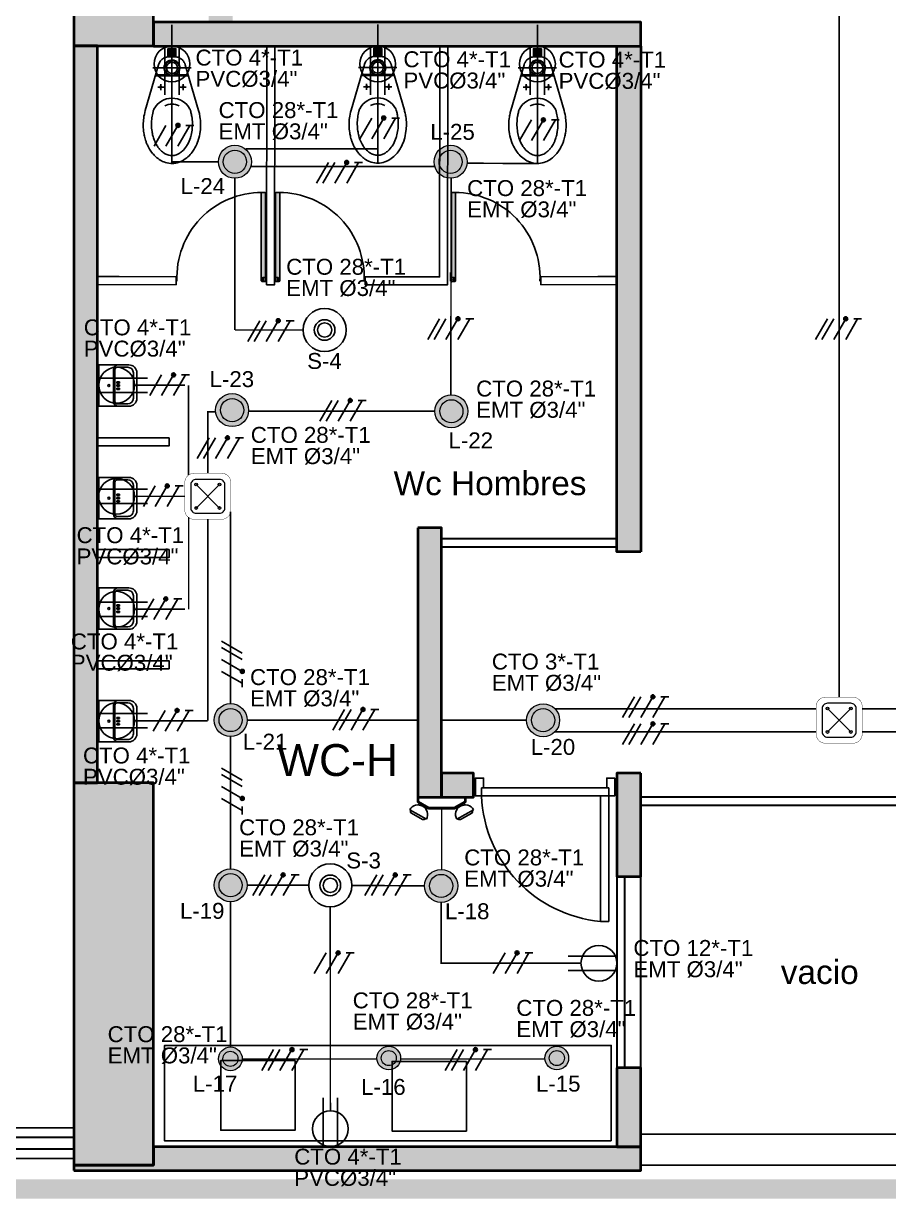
# Model space of a CAD drawing. Header units: metres. Extents: x -692 to 1029, y -233 to 3386.
# Drawn here: x 667.14 to 672.57, y 2474.88 to 2482.26 of the extents above; entities that cross this region are included whole.
import ezdxf
from ezdxf.enums import TextEntityAlignment as Align
from ezdxf.lldxf.tags import DXFTag

# ---------------------------------------------------------------- set-up
doc = ezdxf.new("R2010")
doc.units = ezdxf.units.M
doc.linetypes.add('HIDDEN', pattern=[9.525, 6.35, -3.175])
doc.linetypes.add('LÍNEAS_OCULTASX2', pattern=[0.75, 0.5, -0.25])
doc.layers.get('Defpoints').update_dxf_attribs({"color": 8})
for name, color, linetype in [('-ALAMBRADO', 7, 'Continuous'), ('-CN-GYD-ILUMINACION-EM', 1, 'Continuous'), ('-CN-GYD-TEXTOS', 7, 'Continuous'), ('1amobla', 253, 'Continuous'), ('A-DIM', 1, 'Continuous'), ('AMOBLAMIENTO', 252, 'Continuous'), ('BYPASS', 7, 'Continuous'), ('CAJA DE PASO', 86, 'Continuous'), ('F-2', 253, 'Continuous'), ('GG_PISO 5', 8, 'Continuous'), ('LUMINARIA DE EMERGENCIA', 1, 'Continuous'), ('LUMINARIA LED CIRCULAR', 7, 'Continuous'), ('MUEBLE', 253, 'Continuous'), ('PLO_CORONA', 251, 'Continuous'), ('SENSOR MOVIMIENTO', 3, 'Continuous'), ('T', 1, 'Continuous')]:
    doc.layers.add(name, color=color, linetype=linetype)
for name, color, linetype, lineweight in [('-CN-GYD-TUBERIA PVC', 96, 'PVC_LINE', 25), ('-CN-GYD-TUBERÍA ILUMINACION', 5, 'Continuous', 18), ('-CN-GYD-TUBERÍA TOMACORRIENTE PVC', 86, 'Continuous', 18), ('_TEXTO', 7, 'Continuous', 9), ('Estructura', 250, 'Continuous', 40), ('TEXTOS', 250, 'Continuous', 20), ('Textos 1', 7, 'Continuous', 25), ('Vidrio', 253, 'Continuous', 30)]:
    doc.layers.add(name, color=color, linetype=linetype, lineweight=lineweight)
doc.layers.add('DIM-25', color=253, linetype='Continuous', plot=False)
doc.layers.add('HACHTCOLUMNA', color=7, linetype='Continuous', true_color=0x5c5c5c)
doc.layers.add('JCA_HATCH 254', color=7, linetype='Continuous', true_color=0xc4c4c4)
doc.layers.add('Muro', color=7, linetype='Continuous', lineweight=40, true_color=0x2e2e2e)
doc.styles.add('GYD', font='arial.ttf', dxfattribs={"height": 2.5})
doc.styles.add('ROMAN', font='ROMANS', dxfattribs={"width": 1.2})
doc.styles.get("Standard").update_dxf_attribs({"font": 'arial.ttf'})
tags = doc.linetypes.add('EMT_LINE', pattern='A,0.5,-0.2,["EMT",Standard,S=0.1,R=0,X=-0.1,Y=-0.05],-0.25', length=0.95).pattern_tags.tags
tags[6] = DXFTag(74, 10)
tags = doc.linetypes.add('PVC_LINE', pattern='A,0.5,-0.2,["PVC",Standard,S=0.1,R=0,X=-0.1,Y=-0.05],-0.25', length=0.95).pattern_tags.tags
tags[6] = DXFTag(74, 10)

# ---------------------------------------------------------------- blocks, each defined once
blk = doc.blocks.new('t')
at = {"layer": 'T'}
for p, q in [((0.0063, 0.03), (0.2042, 0.03)), ((0.0063, -0.03), (0.2042, -0.03))]:
    blk.add_line(p, q, dxfattribs=at)
blk.add_circle((0.075, 0), 0.075, dxfattribs=at)
blk = doc.blocks.new('Caja de paso')
at = {"layer": '-CN-GYD-TUBERÍA TOMACORRIENTE PVC', "const_width": 0.00173}
blk.add_lwpolyline([(-0.1111, 0.0667), (-0.1111, -0.0667, 0.414214), (-0.0667, -0.1111), (0.0667, -0.1111, 0.414214), (0.1111, -0.0667), (0.1111, 0.0667, 0.414214), (0.0667, 0.1111), (-0.0667, 0.1111, 0.414214)], format="xyb", close=True, dxfattribs=at)
at = {"layer": '-CN-GYD-TUBERÍA TOMACORRIENTE PVC'}
blk.add_lwpolyline([(-0.0566, -0.0819), (0.0566, -0.0819, 0.414214), (0.0819, -0.0566), (0.0819, 0.0566, 0.414214), (0.0566, 0.0819), (-0.0566, 0.0819, 0.414214), (-0.0819, 0.0566), (-0.0819, -0.0566, 0.414214)], format="xyb", close=True, dxfattribs=at)
at = {"layer": '-CN-GYD-TUBERÍA TOMACORRIENTE PVC', "linetype": 'LÍNEAS_OCULTASX2'}
for points in [[(-0.0566, 0.0566), (0.0566, -0.0566)], [(0.0566, 0.0566), (-0.0566, -0.0566)]]:
    blk.add_lwpolyline(points, dxfattribs=at)
at = {"layer": '-CN-GYD-TUBERÍA TOMACORRIENTE PVC'}
for centre in [(-0.0566, 0.0566), (0.0566, 0.0566), (-0.0566, -0.0566), (0.0566, -0.0566)]:
    blk.add_circle(centre, 0.00665, dxfattribs=at)
blk = doc.blocks.new('2x')
at = {"layer": '-ALAMBRADO'}
h = blk.add_hatch(color=256, dxfattribs=at)
edge = h.paths.add_edge_path()
edge.add_arc((0.075, 0.13), 0.025, 0, 360)
for p, q in [((-0.075, 0.13), (-0.225, -0.13)), ((0.075, 0.13), (-0.075, -0.13)), ((0.225, 0.13), (0.075, -0.13))]:
    blk.add_line(p, q, dxfattribs=at)
blk.add_lwpolyline([(0.275, 0.13), (0.175, 0.13)], dxfattribs=at)
blk.add_circle((0.075, 0.13), 0.025, dxfattribs=at)
blk = doc.blocks.new('*U28')
at = {"layer": '-ALAMBRADO'}
blk.add_blockref('2x', (0, 0), dxfattribs=at)
blk = doc.blocks.new('OJO DE BUEY 12W')
at = {"layer": 'JCA_HATCH 254', "transparency": 33554687}
h = blk.add_hatch(color=256, dxfattribs=at)
h.dxf.hatch_style = 1
h.paths.add_polyline_path([(-103.7, 0, 1), (103.7, 0, 1)])
h.paths.add_polyline_path([(72.7, 0, -1), (-72.7, 0, -1)], flags=16)
at = {"layer": 'LUMINARIA LED CIRCULAR', "linetype": 'EMT_LINE', "lineweight": 5, "ltscale": 10}
h = blk.add_hatch(color=256, dxfattribs=at)
h.dxf.hatch_style = 1
h.set_gradient(color1=(147, 149, 152), color2=(248, 246, 176), name='SPHERICAL')
edge = h.paths.add_edge_path()
edge.add_arc((0, 0), 72.7, 0, 360)
at = {"layer": 'LUMINARIA LED CIRCULAR', "linetype": 'Continuous', "lineweight": 5, "ltscale": 10}
for radius in [103.7, 72.7]:
    blk.add_circle((0, 0), radius, dxfattribs=at)
blk = doc.blocks.new('Sensor 360º_')
at = {"layer": 'SENSOR MOVIMIENTO'}
for radius in [0.1126, 0.054, 0.0375]:
    blk.add_circle((0, 0), radius, dxfattribs=at)
blk = doc.blocks.new('3x')
at = {"layer": '-ALAMBRADO'}
h = blk.add_hatch(color=256, dxfattribs=at)
edge = h.paths.add_edge_path()
edge.add_arc((0.078, 0.13), 0.025, 0, 360)
for p, q in [((-0.152, 0.13), (-0.302, -0.13)), ((-0.072, 0.13), (-0.222, -0.13)), ((0.078, 0.13), (-0.072, -0.13)), ((0.228, 0.13), (0.078, -0.13))]:
    blk.add_line(p, q, dxfattribs=at)
blk.add_lwpolyline([(0.278, 0.13), (0.178, 0.13)], dxfattribs=at)
blk.add_circle((0.078, 0.13), 0.025, dxfattribs=at)
blk = doc.blocks.new('*U29')
at = {"layer": '-ALAMBRADO'}
blk.add_blockref('3x', (0, 0), dxfattribs=at)
blk = doc.blocks.new('*U35')
at = {"layer": '-CN-GYD-ILUMINACION-EM', "ltscale": 0.3}
for p, q in [((-145, 270), (-200, 170)), ((-114, 285), (-197, 136)), ((-119, 277), (-119, 277)), ((-193, 144), (-193, 144)), ((-145, -270), (-200, -170)), ((-114, -285), (-197, -136)), ((-193, -144), (-193, -144)), ((-119, -277), (-119, -277))]:
    blk.add_line(p, q, dxfattribs=at)
at = {"layer": '-CN-GYD-ILUMINACION-EM'}
for p, q in [((0, 217), (-46, 217)), ((0, -217), (0, 217)), ((-104, 116), (-104, -116)), ((-94, 114), (-94, -114)), ((0, 207), (-40, 207)), ((-40, -207), (0, -207)), ((-46, -217), (0, -217))]:
    blk.add_line(p, q, dxfattribs=at)
for points in [[(-46, 217), (-104, 116)], [(-96, 130), (-110, 138)], [(-40, 207), (-94, 114)], [(-56, 199), (-70, 208)], [(-96, -130), (-110, -138)], [(-46, -217), (-104, -116)], [(-40, -207), (-94, -114)], [(-56, -199), (-70, -208)]]:
    blk.add_lwpolyline(points, dxfattribs=at)
at = {"layer": '-CN-GYD-ILUMINACION-EM', "ltscale": 0.3}
for centre, radius, start, end in [((-156, 211), 85.5, 240.9715, 60.9715), ((-128, 260), 19.1, 60.9715, 150.9715), ((-183, 161), 19.1, 150.9715, 240.9715), ((-183, -161), 19.1, 119.0285, 209.0285), ((-156, -211), 85.5, 299.0285, 119.0285), ((-128, -260), 19.1, 209.0285, 299.0285)]:
    blk.add_arc(centre, radius, start, end, dxfattribs=at)
at = {"layer": '-CN-GYD-TEXTOS', "style": 'GYD'}
blk.add_attdef('5', (-68, -406), '', height=125, rotation=90, dxfattribs=at)
blk = doc.blocks.new('A$Cd32da91f')
at = {"layer": '-CN-GYD-TUBERÍA ILUMINACION', "linetype": 'EMT_LINE', "lineweight": 5, "ltscale": 10}
h = blk.add_hatch(color=256, dxfattribs=at)
h.dxf.hatch_style = 1
h.set_gradient(color1=(248, 215, 49), color2=(248, 215, 49), name='INVSPHERICAL')
h.paths.add_polyline_path([(0.0875, -0.0302), (0.0971, -0.032), (0.1061, -0.0355), (0.1144, -0.0406), (0.1216, -0.0472), (0.1274, -0.0549), (0.1318, -0.0636), (0.1344, -0.073), (0.1353, -0.0827), (0.1344, -0.0923), (0.1318, -0.1017), (0.1274, -0.1104), (0.1216, -0.1181), (0.1144, -0.1247), (0.1061, -0.1298), (0.0971, -0.1333), (0.0875, -0.1351), (0.0778, -0.1351), (0.0682, -0.1333), (0.0592, -0.1298), (0.0509, -0.1247), (0.0437, -0.1181), (0.0379, -0.1104), (0.0336, -0.1017), (0.0309, -0.0923), (0.03, -0.0827), (0.0309, -0.073), (0.0336, -0.0636), (0.0379, -0.0549), (0.0437, -0.0472), (0.0509, -0.0406), (0.0592, -0.0355), (0.0682, -0.032), (0.0778, -0.0302)])
at = {"transparency": 33554687}
h = blk.add_hatch(color=256, dxfattribs=at)
h.dxf.hatch_style = 1
edge = h.paths.add_edge_path()
edge.add_ellipse((0.0827, -0.0827), major_axis=(0.0514, 0.0514), ratio=1, start_angle=0, end_angle=360)
edge.add_ellipse((0.0827, -0.0827), major_axis=(0.0584, 0.0584), ratio=1, start_angle=0, end_angle=360)
edge.add_ellipse((0.0827, -0.0827), major_axis=(0.0514, 0.0514), ratio=1, start_angle=0, end_angle=360)
edge.add_ellipse((0.0827, -0.0827), major_axis=(0.0584, 0.0584), ratio=1, start_angle=0, end_angle=360)
edge.add_ellipse((0.0827, -0.0827), major_axis=(0.0514, 0.0514), ratio=1, start_angle=0, end_angle=360)
edge.add_ellipse((0.0827, -0.0827), major_axis=(0.0584, 0.0584), ratio=1, start_angle=0, end_angle=360)
h = blk.add_hatch(dxfattribs=at)
h.set_pattern_fill('ANGLE', color=256)
h.set_pattern_definition([(0, (0, 0), (0, 6.985), [5.08, -1.905]), (90, (0, 0), (-6.985, 4e-16), [5.08, -1.905])])
edge = h.paths.add_edge_path()
edge.add_ellipse((0.0827, -0.0827), major_axis=(0.0584, 0.0584), ratio=1, start_angle=0, end_angle=360)
edge = h.paths.add_edge_path(flags=16)
edge.add_ellipse((0.0827, -0.0827), major_axis=(0.0372, 0.0372), ratio=1, start_angle=0, end_angle=360)
h = blk.add_hatch(color=256, dxfattribs=at)
h.dxf.hatch_style = 1
edge = h.paths.add_edge_path()
edge.add_ellipse((0.0827, -0.0827), major_axis=(0.0584, 0.0584), ratio=1, start_angle=0, end_angle=360)
edge = h.paths.add_edge_path(flags=16)
edge.add_ellipse((0.0827, -0.0827), major_axis=(0.0372, 0.0372), ratio=1, start_angle=0, end_angle=360)
at = {"layer": '-CN-GYD-TUBERÍA ILUMINACION', "linetype": 'Continuous', "ltscale": 10}
for major_axis in [(0.0584, 0.0584), (0.0372, 0.0372)]:
    blk.add_ellipse((0.0827, -0.0827), major_axis=major_axis, ratio=1, start_param=5.497787, end_param=11.780972, dxfattribs=at)
blk = doc.blocks.new('Est etapa 3 torre')
at = {"layer": 'HACHTCOLUMNA'}
h = blk.add_hatch(color=256, dxfattribs=at)
h.paths.add_polyline_path([(1123.5504, -5959.124), (1123.0504, -5959.124), (1123.0504, -5957.624), (1123.5504, -5957.624)])
h.paths.add_polyline_path([(1116.0504, -5959.124), (1115.5504, -5959.124), (1115.5504, -5957.624), (1116.0504, -5957.624)])
h.paths.add_polyline_path([(1139.548, -5959.124), (1139.048, -5959.124), (1139.048, -5957.624), (1139.548, -5957.624)])
h.paths.add_polyline_path([(1132.0504, -5959.124), (1131.5504, -5959.124), (1131.5504, -5957.624), (1132.0504, -5957.624)])
h.paths.add_polyline_path([(1140.048, -5967.6488), (1140.048, -5968.1488), (1138.548, -5968.1488), (1138.548, -5967.6488)])
h.paths.add_polyline_path([(1124.0504, -5967.6488), (1124.0504, -5968.1488), (1122.5504, -5968.1488), (1122.5504, -5967.6488)])
h.paths.add_polyline_path([(1131.0504, -5967.6488), (1131.0504, -5968.1488), (1132.5504, -5968.1488), (1132.5504, -5967.6488)])
h.paths.add_polyline_path([(1115.0504, -5967.6488), (1115.0504, -5968.1488), (1116.5504, -5968.1488), (1116.5504, -5967.6488)])
h.paths.add_polyline_path([(1140.048, -5975.6488), (1140.048, -5976.1488), (1138.548, -5976.1488), (1138.548, -5975.6488)])
h.paths.add_polyline_path([(1124.0504, -5975.6488), (1124.0504, -5976.1488), (1122.5504, -5976.1488), (1122.5504, -5975.6488)])
h.paths.add_polyline_path([(1131.0504, -5975.6488), (1131.0504, -5976.1488), (1132.5504, -5976.1488), (1132.5504, -5975.6488)])
h.paths.add_polyline_path([(1115.0504, -5975.6488), (1115.0504, -5976.1488), (1116.5504, -5976.1488), (1116.5504, -5975.6488)])
h.paths.add_polyline_path([(1140.048, -5985.7488), (1140.048, -5986.2488), (1138.548, -5986.2488), (1138.548, -5985.7488)])
h.paths.add_polyline_path([(1124.0504, -5985.7488), (1124.0504, -5986.2488), (1122.5504, -5986.2488), (1122.5504, -5985.7488)])
h.paths.add_polyline_path([(1131.0504, -5985.7488), (1131.0504, -5986.2488), (1132.5504, -5986.2488), (1132.5504, -5985.7488)])
h.paths.add_polyline_path([(1115.0504, -5985.7488), (1115.0504, -5986.2488), (1116.5504, -5986.2488), (1116.5504, -5985.7488)])
h.paths.add_polyline_path([(1140.048, -5993.7488), (1140.048, -5994.2488), (1138.548, -5994.2488), (1138.548, -5993.7488)])
h.paths.add_polyline_path([(1124.0504, -5993.7488), (1124.0504, -5994.2488), (1122.5504, -5994.2488), (1122.5504, -5993.7488)])
h.paths.add_polyline_path([(1131.0504, -5993.7488), (1131.0504, -5994.2488), (1132.5504, -5994.2488), (1132.5504, -5993.7488)])
h.paths.add_polyline_path([(1115.0504, -5993.7488), (1115.0504, -5994.2488), (1116.5504, -5994.2488), (1116.5504, -5993.7488)])
h.paths.add_polyline_path([(1132.0504, -6003.4264), (1131.5504, -6003.4264), (1131.5504, -6004.9218), (1132.0504, -6004.9218)])
h.paths.add_polyline_path([(1138.1528, -6003.4238), (1139.6528, -6003.4238), (1139.6528, -6003.9238), (1138.1528, -6003.9238)])
h.paths.add_polyline_path([(1116.0504, -6004.9241), (1116.0504, -6003.4241), (1115.5504, -6003.4241), (1115.5504, -6004.9241)])
h.paths.add_polyline_path([(1123.5504, -6004.9241), (1123.5504, -6003.4241), (1123.0504, -6003.4241), (1123.0504, -6004.9241)])
h.paths.add_polyline_path([(1139.048, -6011.9488), (1139.048, -6009.5488), (1139.548, -6009.5488), (1139.548, -6011.9488)])
h.paths.add_polyline_path([(1131.5504, -6009.5488), (1131.5504, -6011.9488), (1132.0504, -6011.9488), (1132.0504, -6009.5488)])
h.paths.add_polyline_path([(1123.0504, -6009.5488), (1123.0504, -6011.9488), (1123.5504, -6011.9488), (1123.5504, -6009.5488)])
h.paths.add_polyline_path([(1116.0504, -6009.5488), (1116.0504, -6011.9488), (1115.5504, -6011.9488), (1115.5504, -6009.5488)])
at = {"layer": 'Estructura'}
for points in [[(1123.5504, -6004.9241), (1123.5504, -6003.4241), (1123.0504, -6003.4241), (1123.0504, -6004.9241)], [(1123.0504, -6009.5488), (1123.0504, -6011.9488), (1123.5504, -6011.9488), (1123.5504, -6009.5488)]]:
    blk.add_lwpolyline(points, close=True, dxfattribs=at)
blk = doc.blocks.new('P8P1P161')
for p, q in [((-0.13, 0), (0.13, 0)), ((-0.13, 0), (-0.13, -0.1233)), ((0.13, 0), (0.13, -0.1233)), ((-0.13, -0.1233), (-0.13, -0.19)), ((-0.1149, -0.1163), (-0.1149, -0.1829)), ((-0.1, -0.0933), (0.1, -0.0933)), ((-0.1, -0.1014), (0.1, -0.1014)), ((-0.024, -0.1304), (-0.024, -0.1136)), ((-0.024, -0.1136), (-0.016, -0.1136)), ((-0.016, -0.1304), (-0.024, -0.1304)), ((-0.016, -0.1136), (-0.016, -0.1304)), ((-0.004, -0.1136), (0.004, -0.1136)), ((-0.004, -0.1304), (-0.004, -0.1136)), ((0.004, -0.1304), (-0.004, -0.1304)), ((0.004, -0.1136), (0.004, -0.1304)), ((0.016, -0.1304), (0.016, -0.1136)), ((0.016, -0.1136), (0.024, -0.1136)), ((0.024, -0.1304), (0.016, -0.1304)), ((0.024, -0.1136), (0.024, -0.1304)), ((0.1149, -0.1163), (0.1149, -0.1829)), ((0.13, -0.1233), (0.13, -0.19)), ((-0.08, -0.2178), (0.08, -0.2178)), ((-0.08, -0.24), (0.08, -0.24))]:
    blk.add_line(p, q)
blk.add_circle((0, -0.0641), 0.00632)
for centre, radius, start, end in [((-0.1, -0.1233), 0.03, 90, 180), ((-0.1, -0.1163), 0.0149, 90, 180), ((0.1, -0.1233), 0.03, 0, 90), ((0.1, -0.1163), 0.0149, 0, 90), ((-0.08, -0.19), 0.05, 180, 270), ((-0.08, -0.1829), 0.0349, 180, 270), ((0.08, -0.1829), 0.0349, 270, 0), ((0.08, -0.19), 0.05, 270, 0)]:
    blk.add_arc(centre, radius, start, end)
at = {"style": 'ROMAN', "width": 1.2}
for tag, flags, p in [('CODIN', 3, (0.0177, -0.6472)), ('CODIN0', 1, (-0.032, -0.9754))]:
    blk.add_attdef(tag, text='', height=0.21, dxfattribs=dict(at, flags=flags)).set_placement(p, align=Align.MIDDLE)
blk = doc.blocks.new('PUERTA BAÑOS')
at = {"layer": 'AMOBLAMIENTO'}
h = blk.add_hatch(color=255, dxfattribs=at)
edge = h.paths.add_edge_path()
edge.add_line((-0.0075, 0.0025), (-0.0075, -0.6278))
edge.add_arc((-0.0125, -0.6278), 0.005, -90, 0, ccw=False)
edge.add_line((-0.0125, -0.6328), (-0.0325, -0.6328))
edge.add_arc((-0.0325, -0.6278), 0.005, 180, 270, ccw=False)
edge.add_line((-0.0375, -0.6278), (-0.0375, -0.0025))
edge.add_arc((-0.0325, -0.0025), 0.005, 90, 180, ccw=False)
edge.add_line((-0.0325, 0.0025), (-0.0075, 0.0025))
for p, q in [((0, 0), (-0.005, 0)), ((0, -0.06), (0, 0)), ((-0.03, -0.005), (-0.03, -0.02)), ((-0.005, 0), (-0.025, 0)), ((-0.025, -0.025), (-0.005, -0.025)), ((-0.005, -0.025), (-0.005, 0)), ((-0.005, 0), (-0.005, -0.06)), ((-0.005, -0.06), (0, -0.06))]:
    blk.add_line(p, q, dxfattribs=at)
blk.add_lwpolyline([(-0.0075, 0.0025), (-0.0075, -0.6278, -0.414214), (-0.0125, -0.6328), (-0.0325, -0.6328, -0.414214), (-0.0375, -0.6278), (-0.0375, -0.0025, -0.414214), (-0.0325, 0.0025)], format="xyb", close=True, dxfattribs=at)
blk.add_circle((-0.0225, -0.0125), 0.0025, dxfattribs=at)
at = {"layer": 'AMOBLAMIENTO', "ltscale": 0.1}
blk.add_arc((-0.034, -0.0259), 0.6069, 177.54831, 270.14368, dxfattribs=at)
at = {"layer": 'AMOBLAMIENTO'}
for centre, start, end in [((-0.025, -0.005), 90, 180), ((-0.025, -0.02), 180, 270)]:
    blk.add_arc(centre, 0.005, start, end, dxfattribs=at)
blk = doc.blocks.new('INODORO')
at = {"layer": 'AMOBLAMIENTO'}
blk.add_hatch(color=255, dxfattribs=at).paths.add_polyline_path([(0.025, 0.05), (-0.025, 0.05), (-0.025, 0), (0.025, 0)])
at = {"layer": 'AMOBLAMIENTO', "extrusion": (-1.55665e-06, -4.47371e-06, 1)}
for p, q in [((-0.0513, 0.24, 13.5017), (-0.0887, 0.24, 13.5017)), ((-0.07, 0.2213, 13.5017), (-0.07, 0.2587, 13.5017)), ((0.0513, 0.24, 13.5017), (0.0887, 0.24, 13.5017)), ((0.07, 0.2213, 13.5017), (0.07, 0.2587, 13.5017)), ((0.103, 0.17, 13.5017), (-0.103, 0.17, 13.5017)), ((-0.0237, 0.164, 13.5017), (-0.1013, 0.164, 13.5017)), ((0.1013, 0.164, 13.5017), (0.0237, 0.164, 13.5017))]:
    blk.add_line(p, q, dxfattribs=at)
at = {"layer": 'AMOBLAMIENTO', "extrusion": (-1.55665e-06, -4.47371e-06, 1), "flags": 128}
for points, elevation in [([(0.1671, 0.3875), (0.0841, 0.1015, -0.016701), (0.0827, 0.097, -0.022806), (0.0804, 0.0911, -0.021821), (0.0776, 0.0856, -0.034751), (0.0723, 0.0775, -0.036571), (0.0655, 0.0699, -0.043988), (0.056, 0.0621, -0.052185), (0.0431, 0.0552, -0.082496), (0.0207, 0.0501, -0.014668), (0.0166, 0.05), (-0.0166, 0.05, -0.083909), (-0.0396, 0.0539, -0.098699), (-0.0632, 0.0678, -0.082496), (-0.0776, 0.0856, -0.052185), (-0.0834, 0.099, -0.009147), (-0.0841, 0.1015), (-0.1671, 0.3875, -0.038438), (-0.1773, 0.4362, -0.03221), (-0.18, 0.4779, -0.004356), (-0.18, 0.4836, -0.034754), (-0.176, 0.5285, -0.021818), (-0.1704, 0.5562, -0.013779), (-0.1656, 0.5734, -0.009024), (-0.1628, 0.582, -0.022804), (-0.1543, 0.6032, -0.021821), (-0.1445, 0.6227, -0.031515), (-0.1273, 0.6491, -0.003233), (-0.1258, 0.6511, -0.036571), (-0.1069, 0.6723, -0.043988), (-0.0805, 0.6939, -0.02205), (-0.0659, 0.7029, -0.030103), (-0.0513, 0.7099, -0.082496), (-0.0079, 0.7198, -0.014666), (0, 0.72, -0.083908), (0.0445, 0.7125, -0.043384), (0.0659, 0.7029, -0.055079), (0.1007, 0.6781, -0.050815), (0.1273, 0.6491, -0.03155), (0.1445, 0.6226, -0.052186), (0.1652, 0.5748, -0.001468), (0.1656, 0.5734, -0.042516), (0.1773, 0.5196, -0.03221), (0.18, 0.4779, -0.004357), (0.18, 0.4723, -0.034752), (0.176, 0.4274, -0.02182), (0.1704, 0.3996, -0.009707), (0.1671, 0.3875)], 13.5018), ([(0, 0.6701, 0.014666), (-0.005, 0.6699, 0.082496), (-0.0324, 0.6637, 0.044795), (-0.046, 0.6567, 0.007375), (-0.0496, 0.6542, 0.043988), (-0.0699, 0.6377, 0.036571), (-0.0844, 0.6214, 0.018877), (-0.0909, 0.6122, 0.015864), (-0.0979, 0.6006, 0.021821), (-0.1063, 0.584, 0.022804), (-0.1136, 0.5659, 0.01791), (-0.1181, 0.5512, 0.004894), (-0.1196, 0.5455, 0.021818), (-0.1248, 0.5196, 0.034754), (-0.1285, 0.4778, 0.004356), (-0.1285, 0.4725, 0.03221), (-0.126, 0.4336, 0.03362), (-0.1181, 0.3937, 0.010353), (-0.1156, 0.3852, 0.008488), (-0.1133, 0.3783)], 13.5017), ([(0.1134, 0.3783, 0.000935), (0.1136, 0.3791, 0.017908), (0.1181, 0.3937, 0.004894), (0.1196, 0.3995, 0.02182), (0.1249, 0.4253, 0.034752), (0.1285, 0.4672, 0.004357), (0.1286, 0.4725, 0.03221), (0.1261, 0.5114, 0.033619), (0.1181, 0.5512, 0.010353), (0.1157, 0.5597, 0.052186), (0.098, 0.6006, 0.015899), (0.0909, 0.6122, 0.066511), (0.0652, 0.6422, 0.040373), (0.046, 0.6567, 0.058094), (0.0282, 0.6653, 0.083908), (0, 0.6701)], 13.5017)]:
    blk.add_lwpolyline(points, format="xyb", dxfattribs=dict(at, elevation=elevation))
at = {"layer": 'AMOBLAMIENTO', "linetype": 'HIDDEN', "ltscale": 0.25, "extrusion": (-1.55665e-06, -4.47371e-06, 1), "elevation": 13.5017}
for points in [[(0, -0.1499), (0, 0.7201)], [(-0.12, 0.1201), (0.12, 0.1201)]]:
    blk.add_lwpolyline(points, dxfattribs=at)
at = {"layer": 'AMOBLAMIENTO', "extrusion": (-1.55665e-06, -4.47371e-06, 1), "elevation": 13.5017}
blk.add_lwpolyline([(0.025, 0.0501), (-0.025, 0.0501), (-0.025, 0.0001), (0.025, 0.0001)], close=True, dxfattribs=at)
at = {"layer": 'AMOBLAMIENTO', "extrusion": (-1.55665e-06, -4.47371e-06, 1)}
for major_axis, start_param, end_param in [((0.1211, -0.0421), 3.962815, 6.131668), ((0.0863, -0.03), 4.528683, 5.5658)]:
    blk.add_ellipse((0, 0.4382, 13.5017), major_axis=major_axis, ratio=1, start_param=start_param, end_param=end_param, dxfattribs=at)
for centre, major_axis in [((-0.07, 0.24, 13.5017), (0.00567, -0.00197)), ((0.07, 0.24, 13.5017), (0.00567, -0.00197)), ((0, 0.12, 13.5017), (0.0472, -0.0164)), ((0, 0.12, 13.5017), (0.0425, -0.0148)), ((0, 0.12, 13.5017), (0.0331, -0.0115))]:
    blk.add_ellipse(centre, major_axis=major_axis, ratio=1, dxfattribs=at)
blk = doc.blocks.new('A$Cd6926946')
at = {"layer": '1amobla', "linetype": 'Continuous', "ltscale": 0.2}
h = blk.add_hatch(color=256, dxfattribs=at)
h.dxf.hatch_style = 1
h.paths.add_polyline_path([(11.7936, 8.6748), (11.7936, 8.5248), (12.1418, 8.5248), (12.1418, 8.6748)])
h.paths.add_polyline_path([(12.1418, 8.6748), (12.2918, 8.6748), (12.2918, 7.3238), (12.1418, 7.3238)])
h.paths.add_polyline_path([(14.8533, 7.1738), (14.8533, 7.3238), (11.7936, 7.3242), (11.7936, 7.1741)])
h.paths.add_polyline_path([(11.4436, 2.5501), (11.4436, 7.1748), (11.2936, 7.1748), (11.2936, 2.9155), (11.2936, 2.5501)])
h.paths.add_polyline_path([(14.8532, 3.9994), (14.7032, 3.9994), (14.7032, 7.1738), (14.8532, 7.1738)])
h.paths.add_polyline_path([(13.453, 4.1494), (13.4532, 2.4598), (13.8032, 2.4599), (13.8032, 2.6102), (13.6041, 2.6099), (13.603, 4.1494)])
h.paths.add_polyline_path([(14.8532, 2.6101), (14.7032, 2.6101), (14.7032, 1.9603), (14.8532, 1.9603)])
h.paths.add_polyline_path([(14.7032, 2.4598), (14.7032, 2.46), (14.7032, 2.6101), (14.7032, 2.6098)], flags=16)
h.paths.add_polyline_path([(11.2936, 0.1154), (14.8533, 0.1154), (14.8533, 0.2654), (11.7936, 0.2654), (11.7936, 0.15), (11.2936, 0.15)])
h.paths.add_polyline_path([(14.7032, 0.7603), (14.7032, 0.2654), (14.8533, 0.2654), (14.8533, 0.7603)])
h.paths.add_polyline_path([(18.169, 2.6101), (18.169, 2.4601), (17.6025, 2.4601), (17.6025, 0.0954), (17.4525, 0.0954), (17.4525, 2.6101)])
h.paths.add_polyline_path([(20.7214, 2.6101), (20.7214, 2.4601), (20.2936, 2.4601), (20.2936, 2.55), (19.7936, 2.55), (19.7936, 2.4601), (19.369, 2.4601), (19.369, 2.6101)])
h.paths.add_polyline_path([(17.6025, 0.0954), (24.6451, 0.0954), (24.6451, 0.2481), (17.6025, 0.2481)])
h.paths.add_polyline_path([(22.9205, 2.61), (22.9205, 2.46), (21.9214, 2.46), (21.9214, 2.61)])
h.paths.add_polyline_path([(22.3459, 0.2481), (22.496, 0.2481), (22.496, 2.46), (22.346, 2.46), (22.346, 2.462), (22.3459, 0.2481), (22.3459, 0.2481)])
h.paths.add_polyline_path([(24.1205, 2.61), (24.1205, 2.46), (24.6451, 2.46), (24.6451, 0.0954), (24.7952, 0.0954), (24.7952, 2.61)])
h.paths.add_polyline_path([(27.7912, 0.25), (31.5924, 0.25), (31.5924, 0.1), (27.7912, 0.0999)])
h.paths.add_polyline_path([(27.2411, 0.1), (27.2411, 2.55), (27.2912, 2.55), (27.2912, 0.15), (27.7912, 0.15), (27.7912, 0.1)])
h.paths.add_polyline_path([(31.0265, 1.7536), (31.0265, 0.25), (30.8764, 0.25), (30.8764, 1.7536)])
h.paths.add_polyline_path([(31.0265, 1.7536), (31.4423, 1.7537), (31.4423, 1.6036), (31.0265, 1.6036)])
h.paths.add_polyline_path([(31.5924, 1.7537), (31.5924, 0.25), (31.4424, 0.25), (31.4423, 1.7537)])
h.paths.add_polyline_path([(28.2906, 4.069), (31.4423, 4.0695), (31.4423, 3.9195), (28.2906, 3.919)])
h.paths.add_polyline_path([(28.8996, 5.0092), (28.8996, 4.0695), (29.0497, 4.0695), (29.0497, 5.0092)])
h.paths.add_polyline_path([(27.2397, 6.1716), (27.2411, 2.55), (27.3912, 2.55), (27.3898, 6.1716)])
h.paths.add_polyline_path([(27.3906, 4.0694), (27.3906, 4.0694), (27.3906, 3.9194), (27.3906, 3.9193)], flags=17)
h.paths.add_polyline_path([(28.8996, 6.1616), (31.4423, 6.1616), (31.4423, 6.0116), (28.8996, 6.0115)])
h.paths.add_polyline_path([(31.5924, 6.1616), (31.5924, 4.9583), (31.4424, 4.9583), (31.4423, 6.1616)])
h.paths.add_polyline_path([(28.8996, 9.9285), (28.8996, 8.3691), (29.0497, 8.3691), (29.0496, 9.9285)])
h.paths.add_polyline_path([(30.9949, 9.9263), (28.8996, 9.9301), (28.8996, 10.0802), (30.9957, 10.0761)])
h.paths.add_polyline_path([(31.2123, 11.5245), (22.7445, 11.5245), (22.7445, 11.3745), (31.2123, 11.3745)])
h.paths.add_polyline_path([(22.7445, 8.6738), (22.7449, 11.3745), (22.8949, 11.3745), (22.8945, 8.6738)])
at = {"layer": 'A-DIM', "linetype": 'Continuous', "ltscale": 0.3}
blk.add_line((12.5681, 6.4258), (12.5681, 6.4258), dxfattribs=at)
at = {"layer": 'AMOBLAMIENTO'}
for points in [[(12.5552, 7.1738), (12.5542, 5.6759), (12.5041, 5.6759), (12.5041, 5.7259), (12.5041, 5.7259), (12.5051, 7.1738)], [(13.6417, 7.1738), (13.6407, 5.6753), (13.1224, 5.6753), (13.1224, 5.7253), (13.5906, 5.7253), (13.5916, 7.1738)], [(11.936, 5.6759), (11.4436, 5.6769), (11.4436, 5.7269), (11.5791, 5.7269), (11.5791, 5.7269), (11.936, 5.7259)], [(14.2262, 5.6759), (14.7032, 5.6769), (14.7032, 5.7269), (14.5831, 5.7269), (14.5831, 5.7269), (14.2262, 5.7259)], [(11.8935, 4.7147), (11.8935, 4.6647), (11.4435, 4.6647), (11.4435, 4.7147)], [(11.8935, 4.0147), (11.8935, 3.9647), (11.4435, 3.9647), (11.4435, 4.0147)], [(11.8935, 3.2647), (11.8935, 3.3147), (11.4435, 3.3147), (11.4435, 3.2647)], [(14.6679, 0.3011), (11.8637, 0.3011), (11.8637, 0.9011), (14.6679, 0.9011)], [(12.6837, 0.8059), (12.6837, 0.368), (12.2166, 0.368), (12.2166, 0.8059)], [(13.7595, 0.8007), (13.7595, 0.3629), (13.2924, 0.3629), (13.2924, 0.8007)]]:
    blk.add_lwpolyline(points, close=True, dxfattribs=at)
at = {"layer": 'Defpoints', "ltscale": 5, "const_width": 0.1199}
blk.add_lwpolyline([(0, 54.475), (31.5924, 54.475), (31.5924, 0), (0, 0)], close=True, dxfattribs=at)
at = {"layer": 'DIM-25'}
blk.add_arc((14.6769, 2.4996), 0.8236, 182.27406, 264.77034, dxfattribs=at)
at = {"layer": 'F-2'}
for points in [[(13.8032, 2.4796), (13.8159, 2.4796), (13.8159, 2.5667), (13.8032, 2.5667)], [(13.8666, 2.5176), (13.8666, 2.5794), (13.8159, 2.5794), (13.8159, 2.4669), (13.8539, 2.4669), (13.8539, 2.5176), (13.8666, 2.5176)], [(14.6398, 2.5176), (14.6398, 2.5794), (14.6905, 2.5794), (14.6905, 2.4669), (14.6525, 2.4669), (14.6525, 2.5176), (14.6398, 2.5176)], [(14.7032, 2.5667), (14.6905, 2.5667), (14.6905, 2.4796), (14.7032, 2.4796)]]:
    blk.add_lwpolyline(points, dxfattribs=at)
for points in [[(14.6525, 2.5176), (14.6525, 2.4669), (13.8539, 2.4669), (13.8539, 2.5176)], [(11.2936, 0.1904), (11.2936, 0.3833), (4.2933, 0.3833), (4.2933, 0.1904)], [(17.4525, 0.15), (17.4525, 0.3429), (14.8533, 0.3429), (14.8533, 0.15)]]:
    blk.add_lwpolyline(points, close=True, dxfattribs=at)
at = {"layer": 'MUEBLE', "linetype": 'HIDDEN'}
blk.add_lwpolyline([(14.6018, 2.4669), (14.6525, 2.4669), (14.6525, 1.6794), (14.6018, 1.6794)], close=True, dxfattribs=at)
at = {"layer": 'Muro'}
for points in [[(14.8533, 7.1738), (14.8533, 7.3238), (11.7936, 7.3242), (11.7936, 7.1741)], [(11.4436, 2.5501), (11.4436, 7.1748), (11.2936, 7.1748), (11.2936, 2.9155), (11.2936, 2.9155), (11.2936, 2.9155), (11.2936, 2.5501), (11.2936, 2.5501)], [(14.8532, 3.9994), (14.7032, 3.9994), (14.7032, 7.1738), (14.8532, 7.1738)], [(13.453, 4.1494), (13.4532, 2.4598), (13.6032, 2.4598), (13.603, 4.1494)], [(13.6032, 2.4598), (13.8032, 2.46), (13.8032, 2.6101), (13.6032, 2.6099)], [(14.8532, 2.6101), (14.7032, 2.6101), (14.7032, 1.9603), (14.8532, 1.9603)], [(14.7032, 0.7603), (14.7032, 0.2654), (14.8533, 0.2654), (14.8533, 0.7603)], [(11.2936, 0.1154), (14.8533, 0.1154), (14.8533, 0.2654), (11.7936, 0.2654), (11.7936, 0.15), (11.2936, 0.15)]]:
    blk.add_lwpolyline(points, close=True, dxfattribs=at)
at = {"layer": 'Vidrio'}
for points in [[(14.7032, 4.0312), (14.7032, 4.0812), (13.603, 4.0812), (13.603, 4.0312)], [(17.4525, 2.41), (17.4525, 2.46), (14.8533, 2.46), (14.8533, 2.41)], [(14.8533, 1.9603), (14.7032, 1.9603), (14.7032, 0.7603), (14.8533, 0.7603)], [(14.7532, 1.9603), (14.7032, 1.9603), (14.7032, 0.7603), (14.7532, 0.7603)], [(4.2933, 0.3243), (11.2936, 0.3243), (11.2936, 0.2494), (4.2933, 0.2494)]]:
    blk.add_lwpolyline(points, close=True, dxfattribs=at)
at = {"layer": 'AMOBLAMIENTO', "extrusion": (0, 0, -1), "zscale": -1, "rotation": 180.0000163624754}
for p in [(-11.9102, 7.1569, 13.5017), (-13.2023, 7.1589, 13.5017)]:
    blk.add_blockref('INODORO', p, dxfattribs=at)
at = {"layer": 'AMOBLAMIENTO', "extrusion": (0, 0, -1), "xscale": -1, "zscale": -1, "rotation": 179.9999836375244}
blk.add_blockref('INODORO', (-14.2048, 7.1568, 13.5017), dxfattribs=at)
at = {"layer": 'AMOBLAMIENTO', "linetype": 'HIDDEN', "ltscale": 0.0003, "yscale": 0.8784798838123716, "zscale": 0.8784798838123716}
for p, xscale, rotation in [((12.5041, 5.6991), -0.8784798838123716, 179.9996933002925), ((12.5542, 5.6986), 0.8784798838123716, 180.0003066997074), ((13.6581, 5.6991), 0.8784798838123716, 180.0003066997074)]:
    blk.add_blockref('PUERTA BAÑOS', p, dxfattribs=dict(at, xscale=xscale, rotation=rotation))
at = {"layer": 'Muro'}
blk.add_blockref('Est etapa 3 torre', (-1111.7568, 6012.0988), dxfattribs=at)
at = {"layer": 'PLO_CORONA', "extrusion": (0, 0, -1), "xscale": -1, "zscale": -1}
for p, rotation in [((-11.4502, 5.0429), 269.9999834825436), ((-11.4502, 5.0429), 269.9999834825435), ((-11.4502, 3.6429), 269.9999834825435)]:
    blk.add_blockref('P8P1P161', p, dxfattribs=dict(at, rotation=rotation))
at = {"layer": 'PLO_CORONA', "extrusion": (0, 0, -1), "zscale": -1}
for p, rotation in [((-11.4502, 4.3364), 270.0000165174564), ((-11.4502, 4.3364), 270.0000165174565), ((-11.4502, 2.9364), 270.0000165174564)]:
    blk.add_blockref('P8P1P161', p, dxfattribs=dict(at, rotation=rotation))
at = {"layer": 'Textos 1', "color": 8, "linetype": 'Continuous', "ltscale": 0.3}
for s, p in [('Wc Hombres', (13.3018, 4.355)), ('vacio', (15.7328, 1.2866))]:
    blk.add_text(s, height=0.15, dxfattribs=at).set_placement(p)

msp = doc.modelspace()

# ---------------------------------------------------------------- linework, layer by layer
at = {"layer": '-CN-GYD-TUBERIA PVC', "linetype": 'PVC_LINE', "ltscale": 10, "const_width": 0.01}
for points in [[(668.0756, 2481.3886), (668.0756, 2481.89)], [(667.8406, 2479.9862), (668.1577, 2479.9862)], [(668.1577, 2478.58), (667.8406, 2478.58)], [(667.8406, 2477.8799), (668.3007, 2477.8799)]]:
    msp.add_lwpolyline(points, dxfattribs=at)
for points, elevation in [([(669.3676, 2481.4697), (669.3676, 2481.89)], 0), ([(670.3701, 2481.3779), (670.3701, 2481.89)], 0.0001), ([(667.8402, 2479.2889), (668.1577, 2479.2889)], 0.0019)]:
    msp.add_lwpolyline(points, dxfattribs=dict(at, elevation=elevation))
at = {"layer": '-CN-GYD-TUBERÍA ILUMINACION', "linetype": 'EMT_LINE', "ltscale": 10, "const_width": 0.01}
for points in [[(672.2649, 2482.6692), (672.2647, 2478.0276)], [(668.365, 2481.3886), (668.0756, 2481.3886)], [(668.4707, 2481.2853), (668.4707, 2480.3328)], [(669.8292, 2481.2849), (669.8262, 2479.9262)], [(668.1791, 2479.9862), (668.1791, 2479.4216)], [(669.7262, 2479.8237), (668.558, 2479.8237)], [(668.4438, 2477.988), (668.4438, 2479.1917)], [(668.1804, 2479.1591), (668.1804, 2478.58)], [(668.3007, 2477.8799), (668.3007, 2479.144)], [(670.4803, 2477.9555), (672.119, 2477.9555)], [(672.4093, 2477.9544), (674.5489, 2477.9544)], [(668.5473, 2477.8843), (669.6184, 2477.8836)], [(669.7685, 2477.8835), (670.3022, 2477.8831)], [(668.4438, 2476.9513), (668.4438, 2477.7802)], [(670.4798, 2477.8104), (672.1189, 2477.8104)], [(672.4085, 2477.8104), (674.5504, 2477.8104)], [(669.7688, 2477.3278), (669.7688, 2476.9469)], [(668.5475, 2476.8476), (668.9344, 2476.8471)], [(668.4438, 2476.7438), (668.4438, 2475.8294)], [(669.0695, 2476.7116), (669.0702, 2475.4315)], [(668.517, 2475.7569), (669.3627, 2475.7569)], [(669.5071, 2475.7569), (670.4177, 2475.7569)]]:
    msp.add_lwpolyline(points, dxfattribs=at)
for points, elevation in [([(669.3676, 2481.4697), (668.5392, 2481.4697)], 0), ([(670.3701, 2481.3779), (669.9284, 2481.3796)], 0), ([(668.8991, 2480.3328), (668.4707, 2480.3328)], 0), ([(668.3492, 2479.8196), (668.3007, 2479.8196), (668.3007, 2479.4339)], -0.0015), ([(669.2047, 2476.8461), (669.6621, 2476.8437)], 0), ([(669.7658, 2476.7394), (669.7658, 2476.3577), (670.6436, 2476.3577)], 0)]:
    msp.add_lwpolyline(points, dxfattribs=dict(at, elevation=elevation))
at = {"layer": '-CN-GYD-TUBERÍA ILUMINACION', "linetype": 'EMT_LINE', "ltscale": 10}
msp.add_lwpolyline([(669.7268, 2481.3585, 0.01, 0.01, 0), (668.57, 2481.3585, 0, 0, 0)], format="xyseb", dxfattribs=at)
at = {"layer": 'GG_PISO 5'}
msp.add_circle((669.8432, 2480.6511), 0.0022, dxfattribs=at)

# ---------------------------------------------------------------- block references
msp.add_blockref('A$Cd6926946', (656.1653, 2474.941))
at = {"layer": '_TEXTO', "linetype": 'Continuous', "ltscale": 10, "xscale": 0.5, "yscale": 0.5}
for name, p, zscale in [('*U28', (668.0756, 2481.5521), 0.5), ('*U28', (669.3676, 2481.5985, 0), 0.5), ('*U28', (670.3701, 2481.5867, 0.0037), 0.5), ('*U29', (669.1335, 2481.3195, 0), 320), ('*U29', (668.7037, 2480.3262, 0), 320), ('*U29', (669.8321, 2480.3383, 0), 320), ('*U29', (672.2667, 2480.3381, 0), 320), ('*U28', (668.0482, 2479.9862), 0.5), ('*U29', (669.1555, 2479.8256, 0), 320), ('*U29', (668.385, 2479.5911, 0), 320), ('*U28', (668.0084, 2479.2889, 0.0019), 0.5), ('*U28', (667.9991, 2478.58), 0.5), ('*U29', (671.0559, 2477.9654, 0), 320), ('*U28', (668.0706, 2477.8799), 0.5), ('*U29', (669.2359, 2477.8859), 320), ('*U29', (671.0559, 2477.7953, 0), 320), ('*U29', (668.7343, 2476.8473), 320), ('*U29', (669.4385, 2476.8473), 320), ('*U28', (669.0813, 2476.3577, 0), 0.5), ('*U28', (670.2047, 2476.3577, 0), 0.5), ('*U29', (668.7899, 2475.7505), 320), ('*U29', (669.9418, 2475.7505), 320)]:
    msp.add_blockref(name, p, dxfattribs=dict(at, zscale=zscale))
at = {"layer": '_TEXTO', "linetype": 'Continuous', "ltscale": 10, "xscale": 0.5, "yscale": 0.5, "zscale": 320, "rotation": 270}
for p in [(668.4522, 2478.2291, 0), (668.4522, 2477.4313, 0)]:
    msp.add_blockref('*U29', p, dxfattribs=at)
at = {"layer": 'BYPASS', "xscale": 0.9, "yscale": 0.9}
for p in [(668.3682, 2475.8322), (669.3625, 2475.8371), (670.4175, 2475.8371)]:
    msp.add_blockref('A$Cd32da91f', p, dxfattribs=at)
at = {"layer": 'CAJA DE PASO', "linetype": 'Continuous', "ltscale": 10, "xscale": 1.3, "yscale": 1.3, "zscale": 45.18280937220077}
for p in [(668.3007, 2479.2889, 0.0019), (672.2647, 2477.8832)]:
    msp.add_blockref('Caja de paso', p, dxfattribs=at)
at = {"layer": 'LUMINARIA DE EMERGENCIA', "linetype": 'Continuous', "ltscale": 10, "xscale": 0.0007, "yscale": 0.0007, "zscale": 0.0007, "rotation": 89.99999999999999}
msp.add_blockref('*U35', (669.7686, 2477.4008), dxfattribs=at)
at = {"layer": 'LUMINARIA LED CIRCULAR', "xscale": 0.001, "yscale": 0.001, "zscale": 0.578415361173768}
for p in [(668.4707, 2481.3886), (669.8251, 2481.3886), (668.4535, 2479.8297, -0.0015), (669.8299, 2479.8225), (668.4438, 2477.8843), (670.4059, 2477.8832), (668.4438, 2476.8475), (669.7658, 2476.8432, 0)]:
    msp.add_blockref('OJO DE BUEY 12W', p, dxfattribs=at)
at = {"layer": 'SENSOR MOVIMIENTO', "xscale": 1.2, "yscale": 1.2}
for p in [(669.0342, 2480.3328, 0), (669.0696, 2476.8468, 0)]:
    msp.add_blockref('Sensor 360º_', p, dxfattribs=at)
at = {"layer": 'T', "xscale": 1.5, "yscale": 1.5, "zscale": 1.5}
for p, rotation in [((668.0756, 2482.115, 0), 270), ((669.3676, 2482.115), 270), ((670.3701, 2482.115, 0), 270), ((670.8686, 2476.3577), 180), ((669.0702, 2475.2065), 90)]:
    msp.add_blockref('t', p, dxfattribs=dict(at, rotation=rotation))
for p in [(667.6156, 2479.9862), (667.6152, 2479.2889, 0.0019), (667.6156, 2478.58), (667.6156, 2477.8799)]:
    msp.add_blockref('t', p, dxfattribs=at)

# ---------------------------------------------------------------- texts
at = {"layer": 'GG_PISO 5'}
msp.add_text('WC-H ', height=0.2, rotation=0.06686, dxfattribs=at).set_placement((668.7352, 2477.5329))
at = {"layer": 'TEXTOS', "char_height": 0.1, "attachment_point": 1}
for s, insert, width in [('\\A1;\\pxsm0.8;CTO 4*-T1\\PPVCØ3/4"         ', (668.2236, 2482.0928), 0.650659), ('\\A1;\\pxsm0.8;CTO 4*-T1\\PPVCØ3/4"          ', (669.529, 2482.0822), 0.650659), ('\\A1;\\pxsm0.8;CTO 4*-T1\\PPVCØ3/4"          ', (670.5032, 2482.08), 0.650659), ('\\A1;\\pxsm0.8;CTO 28*-T1\\PEMT Ø3/4"       ', (668.3683, 2481.7632), 0.728353), ('\\A1;\\pxsm0.8;CTO 28*-T1\\PEMT Ø3/4"       ', (669.9288, 2481.2735), 0.728353), ('\\A1;\\pxsm0.8;CTO 28*-T1\\PEMT Ø3/4"       ', (668.7928, 2480.7796), 0.728353), ('\\A1;\\pxsm0.8;CTO 4*-T1\\PPVCØ3/4"          ', (667.5219, 2480.3993), 0.67998), ('\\A1;\\pxsm0.8;CTO 28*-T1\\PEMT Ø3/4"       ', (669.9855, 2480.0153), 0.728353), ('\\A1;\\pxsm0.8;CTO 28*-T1\\PEMT Ø3/4"       ', (668.5705, 2479.7244), 0.728353), ('\\A1;\\pxsm0.8;CTO 4*-T1\\PPVCØ3/4"          ', (667.4769, 2479.0948), 0.776218), ('\\A1;\\pxsm0.8;CTO 4*-T1\\PPVCØ3/4"          ', (667.4406, 2478.4277), 0.716642), ('\\A1;\\pxsm0.8;CTO 3*-T1\\PEMT Ø3/4"       ', (670.0839, 2478.3015), 0.680604), ('\\A1;\\pxsm0.8;CTO 28*-T1\\PEMT Ø3/4"       ', (668.5657, 2478.2039), 0.728353), ('\\A1;\\pxsm0.8;CTO 4*-T1\\PPVCØ3/4"          ', (667.5168, 2477.7119), 0.650659), ('\\A1;\\pxsm0.8;CTO 28*-T1\\PEMT Ø3/4"       ', (668.4973, 2477.261), 0.728353), ('\\A1;\\pxsm0.8;CTO 28*-T1\\PEMT Ø3/4"       ', (669.9108, 2477.0719), 0.728353), ('\\A1;\\pxsm0.8;CTO 12*-T1\\PEMT Ø3/4"       ', (670.9726, 2476.5037), 0.728353), ('\\A1;\\pxsm0.8;CTO 28*-T1\\PEMT Ø3/4"       ', (669.2103, 2476.1748), 0.728353), ('\\A1;\\pxsm0.8;CTO 28*-T1\\PEMT Ø3/4"       ', (670.2375, 2476.1276), 0.728353), ('\\A1;\\pxsm0.8;CTO 28*-T1\\PEMT Ø3/4"       ', (667.6717, 2475.9625), 0.728353), ('\\A1;\\pxsm0.8;CTO 4*-T1\\PPVCØ3/4"        ', (668.8434, 2475.1939), 0.680604)]:
    msp.add_mtext(s, dxfattribs=dict(at, insert=insert, width=width))
for s, width, insert in [('\\pxqc;L-25', 0.27392, (669.7003, 2481.6266)), ('\\pxqc;L-24', 0.27392, (668.1324, 2481.2861)), ('\\pxqc;S-4', 0.773487, (668.6463, 2480.1884)), ('\\pxqc;L-23', 0.27392, (668.3147, 2480.0744)), ('\\pxqc;L-22', 0.27392, (669.8148, 2479.69)), ('\\pxqc;L-21', 0.27392, (668.5236, 2477.7987)), ('\\pxqc;L-20', 0.273237, (670.331, 2477.7656)), ('\\pxqc;S-3', 0.773487, (668.8921, 2477.053)), ('\\pxqc;L-19', 0.27392, (668.1286, 2476.7368)), ('\\pxqc;L-18', 0.27392, (669.7924, 2476.7342)), ('\\pxqc;L-17', 0.27392, (668.2091, 2475.6521)), ('\\pxqc;L-16', 0.27392, (669.266, 2475.6315)), ('\\pxqc;L-15', 0.773487, (670.1141, 2475.6521))]:
    msp.add_mtext_dynamic_manual_height_columns(s, width=width, gutter_width=0.325, heights=[0], dxfattribs=dict(at, insert=insert))

doc.saveas('drawing.dxf')
